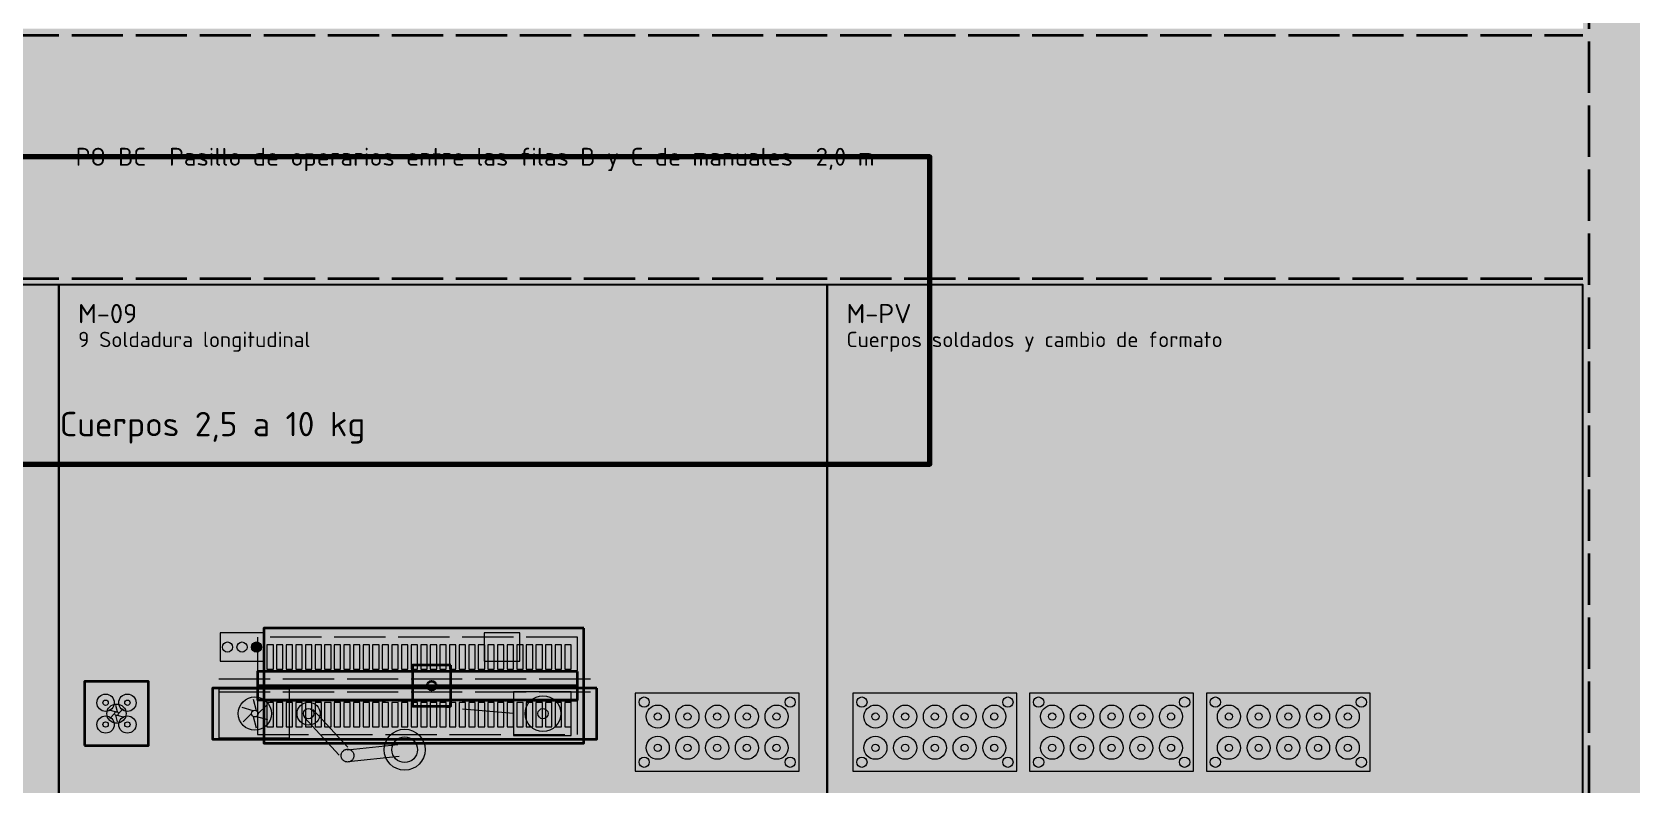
# Model space of a CAD drawing. Header units: millimetres. Extents: x 0 to 1189, y 0 to 841.
# Drawn here: x 348.9 to 473.8, y 511 to 569.8 of the extents above; entities that cross this region are included whole.
import ezdxf
from ezdxf.enums import TextEntityAlignment as Align

# ---------------------------------------------------------------- set-up
doc = ezdxf.new("R2010")
doc.units = ezdxf.units.MM
doc.linetypes.add('IRAM-E-TRAZOS', pattern=[5, 4, -1])
doc.layers.add('A-EQUIPO', color=30, linetype='CONTINUOUS', lineweight=35, true_color=0xe67800)
doc.layers.add('A-PASILLO', color=2, linetype='IRAM-E-TRAZOS', lineweight=35, true_color=0xd7a500)
for name, color, linetype, lineweight in [('A-EQUIPO-FINO', 8, 'CONTINUOUS', 13), ('A-EQUIPO-OCULTO', 8, 'IRAM-E-TRAZOS', 13), ('A-EQUIPO-RELLENO', 9, 'CONTINUOUS', 13), ('A-RELLENO', 9, 'CONTINUOUS', 13), ('A-SECTOR', 1, 'CONTINUOUS', 25), ('A-SECTOR-TXT', 1, 'CONTINUOUS', 25), ('A-TEXTO', 7, 'CONTINUOUS', 18), ('F-SE', 30, 'CONTINUOUS', 70)]:
    doc.layers.add(name, color=color, linetype=linetype, lineweight=lineweight)
doc.styles.add('ISO3098', font='isocpeur.ttf')

msp = doc.modelspace()

# ---------------------------------------------------------------- hatches: boundary and pattern name
at = {"layer": 'A-EQUIPO-RELLENO', "true_color": 0xeeeeee}
h = msp.add_hatch(color=7, dxfattribs=at)
h.dxf.hatch_style = 1
h.paths.add_polyline_path([(392, 523.18), (367, 523.18), (367, 514.18), (392, 514.18)])
at = {"layer": 'A-EQUIPO-RELLENO', "true_color": 0xcdd0d4}
h = msp.add_hatch(color=7, dxfattribs=at)
h.dxf.hatch_style = 1
h.paths.add_polyline_path([(367, 522.8), (363.6, 522.8), (363.6, 520.6), (367, 520.6)])
at = {"layer": 'A-EQUIPO-RELLENO', "true_color": 0xdc2828}
h = msp.add_hatch(color=7, dxfattribs=at)
h.dxf.hatch_style = 1
h.paths.add_polyline_path([(366.04, 521.7), (366.05, 521.6), (366.09, 521.5), (366.15, 521.42), (366.24, 521.36), (366.33, 521.32), (366.43, 521.3), (366.54, 521.32), (366.63, 521.36), (366.71, 521.42), (366.78, 521.5), (366.82, 521.6), (366.83, 521.7), (366.82, 521.8), (366.78, 521.9), (366.71, 521.98), (366.63, 522.04), (366.54, 522.08), (366.43, 522.1), (366.33, 522.08), (366.24, 522.04), (366.15, 521.98), (366.09, 521.9), (366.05, 521.8)])
at = {"layer": 'A-EQUIPO-RELLENO', "true_color": 0xcdd0d4}
h = msp.add_hatch(color=7, dxfattribs=at)
h.dxf.hatch_style = 1
h.paths.add_polyline_path([(387, 522.8), (384.2, 522.8), (384.2, 520.6), (387, 520.6)])
at = {"layer": 'A-EQUIPO-RELLENO', "true_color": 0xe2e7ee}
h = msp.add_hatch(color=7, dxfattribs=at)
h.dxf.hatch_style = 1
h.paths.add_polyline_path([(391.5, 519.78), (366.5, 519.78), (366.5, 517.58), (391.5, 517.58)])
at = {"layer": 'A-EQUIPO-RELLENO', "true_color": 0xcdd0d4}
h = msp.add_hatch(color=7, dxfattribs=at)
h.dxf.hatch_style = 1
h.paths.add_polyline_path([(381.6, 520.28), (378.6, 520.28), (378.6, 517.08), (381.6, 517.08)])
at = {"layer": 'A-EQUIPO-RELLENO', "true_color": 0xe6e6dc}
h = msp.add_hatch(color=7, dxfattribs=at)
h.dxf.hatch_style = 1
h.paths.add_polyline_path([(353, 514), (358, 514), (358, 519), (353, 519)])
at = {"layer": 'A-EQUIPO-RELLENO', "true_color": 0xcdd0d4}
h = msp.add_hatch(color=7, dxfattribs=at)
h.dxf.hatch_style = 1
h.paths.add_polyline_path([(393, 518.5), (363, 518.5), (363, 514.5), (393, 514.5)])
h = msp.add_hatch(color=7, dxfattribs=at)
h.dxf.hatch_style = 1
h.paths.add_polyline_path([(369, 518.4), (363.5, 518.4), (363.5, 514.6), (369, 514.6)])
at = {"layer": 'A-EQUIPO-RELLENO', "true_color": 0xe6a06e}
h = msp.add_hatch(color=7, dxfattribs=at)
h.dxf.hatch_style = 1
h.paths.add_polyline_path([(391.5, 518.93), (366.5, 518.93), (366.5, 518.43), (391.5, 518.43)])
at = {"layer": 'A-EQUIPO-RELLENO', "true_color": 0xeeeeee}
h = msp.add_hatch(color=7, dxfattribs=at)
h.dxf.hatch_style = 1
h.paths.add_polyline_path([(391, 518.2), (386.5, 518.2), (386.5, 514.8), (391, 514.8)])
h = msp.add_hatch(color=7, dxfattribs=at)
h.dxf.hatch_style = 1
h.paths.add_polyline_path([(396, 512), (408.8, 512), (408.8, 518.1), (396, 518.1)])
h = msp.add_hatch(color=7, dxfattribs=at)
h.dxf.hatch_style = 1
h.paths.add_polyline_path([(413, 512), (425.8, 512), (425.8, 518.1), (413, 518.1)])
h = msp.add_hatch(color=7, dxfattribs=at)
h.dxf.hatch_style = 1
h.paths.add_polyline_path([(426.8, 512), (439.6, 512), (439.6, 518.1), (426.8, 518.1)])
h = msp.add_hatch(color=7, dxfattribs=at)
h.dxf.hatch_style = 1
h.paths.add_polyline_path([(440.6, 512), (453.4, 512), (453.4, 518.1), (440.6, 518.1)])
at = {"layer": 'A-RELLENO', "true_color": 0xf6f6f6}
h = msp.add_hatch(color=7, dxfattribs=at)
h.dxf.hatch_style = 1
h.paths.add_polyline_path([(470, 510), (485, 510), (485, 670), (470, 670)])
h = msp.add_hatch(color=7, dxfattribs=at)
h.dxf.hatch_style = 1
h.paths.add_polyline_path([(297, 550), (470, 550), (470, 570), (297, 570)])
at = {"layer": 'A-RELLENO', "true_color": 0xfde4c8}
h = msp.add_hatch(color=7, dxfattribs=at)
h.dxf.hatch_style = 1
h.paths.add_polyline_path([(297, 510), (351, 510), (351, 550), (297, 550)])
h = msp.add_hatch(color=7, dxfattribs=at)
h.dxf.hatch_style = 1
h.paths.add_polyline_path([(351, 510), (411, 510), (411, 550), (351, 550)])
h = msp.add_hatch(color=7, dxfattribs=at)
h.dxf.hatch_style = 1
h.paths.add_polyline_path([(411, 510), (470, 510), (470, 550), (411, 550)])
at = {"layer": 'F-SE', "true_color": 0xeb7800}
h = msp.add_hatch(color=7, dxfattribs=at)
h.dxf.hatch_style = 1
h.paths.add_polyline_path([(350.4, 560), (353.6, 559.2), (353.6, 560.8)])
h = msp.add_hatch(color=7, dxfattribs=at)
h.dxf.hatch_style = 1
h.paths.add_polyline_path([(385.4, 560), (388.6, 559.2), (388.6, 560.8)])
h = msp.add_hatch(color=7, dxfattribs=at)
h.dxf.hatch_style = 1
h.paths.add_polyline_path([(371.6, 536), (368.4, 536.8), (368.4, 535.2)])
h = msp.add_hatch(color=7, dxfattribs=at)
h.dxf.hatch_style = 1
h.paths.add_polyline_path([(406.6, 536), (403.4, 536.8), (403.4, 535.2)])

# ---------------------------------------------------------------- linework, layer by layer
at = {"layer": 'A-EQUIPO'}
msp.add_line((391.5, 518.68), (366.5, 518.68), dxfattribs=at)
for points in [[(392, 523.18), (367, 523.18), (367, 514.18), (392, 514.18)], [(391.5, 519.78), (366.5, 519.78), (366.5, 517.58), (391.5, 517.58)], [(381.6, 520.28), (378.6, 520.28), (378.6, 517.08), (381.6, 517.08)], [(353, 514), (358, 514), (358, 519), (353, 519)], [(393, 518.5), (363, 518.5), (363, 514.5), (393, 514.5)]]:
    msp.add_lwpolyline(points, close=True, dxfattribs=at)
msp.add_circle((380.1, 518.68), 0.35, dxfattribs=at)
at = {"layer": 'A-EQUIPO-FINO'}
msp.add_line((380.8, 518.68), (379.4, 518.68), dxfattribs=at)
for points in [[(367, 522.8), (363.6, 522.8), (363.6, 520.6), (367, 520.6)], [(387, 522.8), (384.2, 522.8), (384.2, 520.6), (387, 520.6)], [(367.75, 521.88), (367.25, 521.88), (367.25, 519.98), (367.75, 519.98)], [(368.5, 521.88), (368, 521.88), (368, 519.98), (368.5, 519.98)], [(369.25, 521.88), (368.75, 521.88), (368.75, 519.98), (369.25, 519.98)], [(370, 521.88), (369.5, 521.88), (369.5, 519.98), (370, 519.98)], [(370.75, 521.88), (370.25, 521.88), (370.25, 519.98), (370.75, 519.98)], [(371.5, 521.88), (371, 521.88), (371, 519.98), (371.5, 519.98)], [(372.25, 521.88), (371.75, 521.88), (371.75, 519.98), (372.25, 519.98)], [(373, 521.88), (372.5, 521.88), (372.5, 519.98), (373, 519.98)], [(373.75, 521.88), (373.25, 521.88), (373.25, 519.98), (373.75, 519.98)], [(374.5, 521.88), (374, 521.88), (374, 519.98), (374.5, 519.98)], [(375.25, 521.88), (374.75, 521.88), (374.75, 519.98), (375.25, 519.98)], [(376, 521.88), (375.5, 521.88), (375.5, 519.98), (376, 519.98)], [(376.75, 521.88), (376.25, 521.88), (376.25, 519.98), (376.75, 519.98)], [(377.5, 521.88), (377, 521.88), (377, 519.98), (377.5, 519.98)], [(378.25, 521.88), (377.75, 521.88), (377.75, 519.98), (378.25, 519.98)], [(379, 521.88), (378.5, 521.88), (378.5, 519.98), (379, 519.98)], [(379.75, 521.88), (379.25, 521.88), (379.25, 519.98), (379.75, 519.98)], [(380.5, 521.88), (380, 521.88), (380, 519.98), (380.5, 519.98)], [(381.25, 521.88), (380.75, 521.88), (380.75, 519.98), (381.25, 519.98)], [(382, 521.88), (381.5, 521.88), (381.5, 519.98), (382, 519.98)], [(382.75, 521.88), (382.25, 521.88), (382.25, 519.98), (382.75, 519.98)], [(383.5, 521.88), (383, 521.88), (383, 519.98), (383.5, 519.98)], [(384.25, 521.88), (383.75, 521.88), (383.75, 519.98), (384.25, 519.98)], [(385, 521.88), (384.5, 521.88), (384.5, 519.98), (385, 519.98)], [(385.75, 521.88), (385.25, 521.88), (385.25, 519.98), (385.75, 519.98)], [(386.5, 521.88), (386, 521.88), (386, 519.98), (386.5, 519.98)], [(387.25, 521.88), (386.75, 521.88), (386.75, 519.98), (387.25, 519.98)], [(388, 521.88), (387.5, 521.88), (387.5, 519.98), (388, 519.98)], [(388.75, 521.88), (388.25, 521.88), (388.25, 519.98), (388.75, 519.98)], [(389.5, 521.88), (389, 521.88), (389, 519.98), (389.5, 519.98)], [(390.25, 521.88), (389.75, 521.88), (389.75, 519.98), (390.25, 519.98)], [(391, 521.88), (390.5, 521.88), (390.5, 519.98), (391, 519.98)], [(369, 518.4), (363.5, 518.4), (363.5, 514.6), (369, 514.6)], [(391, 518.2), (386.5, 518.2), (386.5, 514.8), (391, 514.8)], [(367.75, 517.38), (367.25, 517.38), (367.25, 515.48), (367.75, 515.48)], [(368.5, 517.38), (368, 517.38), (368, 515.48), (368.5, 515.48)], [(369.25, 517.38), (368.75, 517.38), (368.75, 515.48), (369.25, 515.48)], [(370, 517.38), (369.5, 517.38), (369.5, 515.48), (370, 515.48)], [(370.75, 517.38), (370.25, 517.38), (370.25, 515.48), (370.75, 515.48)], [(371.5, 517.38), (371, 517.38), (371, 515.48), (371.5, 515.48)], [(372.25, 517.38), (371.75, 517.38), (371.75, 515.48), (372.25, 515.48)], [(373, 517.38), (372.5, 517.38), (372.5, 515.48), (373, 515.48)], [(373.75, 517.38), (373.25, 517.38), (373.25, 515.48), (373.75, 515.48)], [(374.5, 517.38), (374, 517.38), (374, 515.48), (374.5, 515.48)], [(375.25, 517.38), (374.75, 517.38), (374.75, 515.48), (375.25, 515.48)], [(376, 517.38), (375.5, 517.38), (375.5, 515.48), (376, 515.48)], [(376.75, 517.38), (376.25, 517.38), (376.25, 515.48), (376.75, 515.48)], [(377.5, 517.38), (377, 517.38), (377, 515.48), (377.5, 515.48)], [(378.25, 517.38), (377.75, 517.38), (377.75, 515.48), (378.25, 515.48)], [(379, 517.38), (378.5, 517.38), (378.5, 515.48), (379, 515.48)], [(379.75, 517.38), (379.25, 517.38), (379.25, 515.48), (379.75, 515.48)], [(380.5, 517.38), (380, 517.38), (380, 515.48), (380.5, 515.48)], [(381.25, 517.38), (380.75, 517.38), (380.75, 515.48), (381.25, 515.48)], [(382, 517.38), (381.5, 517.38), (381.5, 515.48), (382, 515.48)], [(382.75, 517.38), (382.25, 517.38), (382.25, 515.48), (382.75, 515.48)], [(383.5, 517.38), (383, 517.38), (383, 515.48), (383.5, 515.48)], [(384.25, 517.38), (383.75, 517.38), (383.75, 515.48), (384.25, 515.48)], [(385, 517.38), (384.5, 517.38), (384.5, 515.48), (385, 515.48)], [(385.75, 517.38), (385.25, 517.38), (385.25, 515.48), (385.75, 515.48)], [(386.5, 517.38), (386, 517.38), (386, 515.48), (386.5, 515.48)], [(387.25, 517.38), (386.75, 517.38), (386.75, 515.48), (387.25, 515.48)], [(388, 517.38), (387.5, 517.38), (387.5, 515.48), (388, 515.48)], [(388.75, 517.38), (388.25, 517.38), (388.25, 515.48), (388.75, 515.48)], [(389.5, 517.38), (389, 517.38), (389, 515.48), (389.5, 515.48)], [(390.25, 517.38), (389.75, 517.38), (389.75, 515.48), (390.25, 515.48)], [(391, 517.38), (390.5, 517.38), (390.5, 515.48), (391, 515.48)], [(396, 512), (408.8, 512), (408.8, 518.1), (396, 518.1)], [(413, 512), (425.8, 512), (425.8, 518.1), (413, 518.1)], [(426.8, 512), (439.6, 512), (439.6, 518.1), (426.8, 518.1)], [(440.6, 512), (453.4, 512), (453.4, 518.1), (440.6, 518.1)]]:
    msp.add_lwpolyline(points, close=True, dxfattribs=at)
for points in [[(355.58, 516.63), (355.44, 517.14)], [(366.17, 516.73), (365.3, 516.97)], [(366.43, 516.73), (366.2, 517.6)], [(366.56, 516.5), (367.21, 517.13)], [(355.43, 516.63), (354.92, 516.77)], [(355.35, 516.5), (354.98, 516.13)], [(355.43, 516.37), (355.56, 515.86)], [(355.58, 516.37), (356.08, 516.23)], [(355.65, 516.5), (356.02, 516.87)], [(366.04, 516.5), (365.39, 515.87)], [(366.17, 516.27), (366.4, 515.4)], [(366.43, 516.27), (367.3, 516.03)]]:
    msp.add_lwpolyline(points, dxfattribs=at)
for centre, radius in [((364.17, 521.7), 0.396), ((365.3, 521.7), 0.396), ((366.43, 521.7), 0.396), ((354.65, 517.35), 0.675), ((354.65, 517.35), 0.21), ((355.5, 516.5), 0.75), ((356.35, 517.35), 0.675), ((356.35, 517.35), 0.21), ((366.3, 516.5), 1.3), ((370.5, 516.5), 0.9), ((388.8, 516.5), 1.4), ((396.7, 517.4), 0.4), ((397.76, 516.27), 0.9), ((400.08, 516.27), 0.9), ((402.4, 516.27), 0.9), ((404.72, 516.27), 0.9), ((407.04, 516.27), 0.9), ((408.1, 517.4), 0.4), ((413.7, 517.4), 0.4), ((414.76, 516.27), 0.9), ((417.08, 516.27), 0.9), ((419.4, 516.27), 0.9), ((421.72, 516.27), 0.9), ((424.04, 516.27), 0.9), ((425.1, 517.4), 0.4), ((427.5, 517.4), 0.4), ((428.56, 516.27), 0.9), ((430.88, 516.27), 0.9), ((433.2, 516.27), 0.9), ((435.52, 516.27), 0.9), ((437.84, 516.27), 0.9), ((438.9, 517.4), 0.4), ((441.3, 517.4), 0.4), ((442.36, 516.27), 0.9), ((444.68, 516.27), 0.9), ((447, 516.27), 0.9), ((449.32, 516.27), 0.9), ((451.64, 516.27), 0.9), ((452.7, 517.4), 0.4), ((354.65, 515.65), 0.675), ((354.65, 515.65), 0.21), ((355.5, 516.5), 0.15), ((356.35, 515.65), 0.675), ((356.35, 515.65), 0.21), ((366.3, 516.5), 0.26), ((370.5, 516.5), 0.4), ((388.8, 516.5), 0.4), ((397.76, 516.27), 0.28), ((400.08, 516.27), 0.28), ((402.4, 516.27), 0.28), ((404.72, 516.27), 0.28), ((407.04, 516.27), 0.28), ((414.76, 516.27), 0.28), ((417.08, 516.27), 0.28), ((419.4, 516.27), 0.28), ((421.72, 516.27), 0.28), ((424.04, 516.27), 0.28), ((428.56, 516.27), 0.28), ((430.88, 516.27), 0.28), ((433.2, 516.27), 0.28), ((435.52, 516.27), 0.28), ((437.84, 516.27), 0.28), ((442.36, 516.27), 0.28), ((444.68, 516.27), 0.28), ((447, 516.27), 0.28), ((449.32, 516.27), 0.28), ((451.64, 516.27), 0.28), ((378, 513.68), 1.6), ((378, 513.68), 1), ((397.76, 513.83), 0.9), ((400.08, 513.83), 0.9), ((402.4, 513.83), 0.9), ((404.72, 513.83), 0.9), ((407.04, 513.83), 0.9), ((414.76, 513.83), 0.9), ((417.08, 513.83), 0.9), ((419.4, 513.83), 0.9), ((421.72, 513.83), 0.9), ((424.04, 513.83), 0.9), ((428.56, 513.83), 0.9), ((430.88, 513.83), 0.9), ((433.2, 513.83), 0.9), ((435.52, 513.83), 0.9), ((437.84, 513.83), 0.9), ((442.36, 513.83), 0.9), ((444.68, 513.83), 0.9), ((447, 513.83), 0.9), ((449.32, 513.83), 0.9), ((451.64, 513.83), 0.9), ((397.76, 513.83), 0.28), ((400.08, 513.83), 0.28), ((402.4, 513.83), 0.28), ((404.72, 513.83), 0.28), ((407.04, 513.83), 0.28), ((414.76, 513.83), 0.28), ((417.08, 513.83), 0.28), ((419.4, 513.83), 0.28), ((421.72, 513.83), 0.28), ((424.04, 513.83), 0.28), ((428.56, 513.83), 0.28), ((430.88, 513.83), 0.28), ((433.2, 513.83), 0.28), ((435.52, 513.83), 0.28), ((437.84, 513.83), 0.28), ((442.36, 513.83), 0.28), ((444.68, 513.83), 0.28), ((447, 513.83), 0.28), ((449.32, 513.83), 0.28), ((451.64, 513.83), 0.28), ((396.7, 512.7), 0.4), ((408.1, 512.7), 0.4), ((413.7, 512.7), 0.4), ((425.1, 512.7), 0.4), ((427.5, 512.7), 0.4), ((438.9, 512.7), 0.4), ((441.3, 512.7), 0.4), ((452.7, 512.7), 0.4)]:
    msp.add_circle(centre, radius, dxfattribs=at)
at = {"layer": 'A-EQUIPO-OCULTO'}
for p, q in [((392.5, 519.18), (363.5, 519.18)), ((392.5, 518.18), (363.5, 518.18)), ((386.5, 516.5), (380.1, 517.08)), ((370.17, 516.19), (373.21, 512.91)), ((370.83, 516.81), (373.88, 513.52)), ((373.5, 513.66), (377.95, 514.13)), ((373.59, 512.77), (378.05, 513.23))]:
    msp.add_line(p, q, dxfattribs=at)
for points in [[(391.5, 522.48), (366.5, 522.48), (366.5, 519.88), (391.5, 519.88)], [(391.5, 517.48), (366.5, 517.48), (366.5, 514.88), (391.5, 514.88)]]:
    msp.add_lwpolyline(points, close=True, dxfattribs=at)
msp.add_circle((373.54, 513.22), 0.5, dxfattribs=at)
at = {"layer": 'A-PASILLO'}
for p, q in [((470.5, 510), (470.5, 670)), ((297, 569.5), (470, 569.5)), ((297, 550.5), (470, 550.5))]:
    msp.add_line(p, q, dxfattribs=at)
at = {"layer": 'A-SECTOR'}
for points in [[(297, 510), (351, 510), (351, 550), (297, 550)], [(351, 510), (411, 510), (411, 550), (351, 550)], [(411, 510), (470, 510), (470, 550), (411, 550)]]:
    msp.add_lwpolyline(points, close=True, dxfattribs=at)
at = {"layer": 'F-SE'}
msp.add_lwpolyline([(307, 494), (307, 536), (419, 536), (419, 560), (338, 560), (338, 593)], dxfattribs=at)

# ---------------------------------------------------------------- texts
at = {"layer": 'A-SECTOR-TXT', "style": 'ISO3098'}
for s, height, p in [('M-09', 1.5, (352.5, 548.5)), ('M-PV', 1.5, (412.5, 548.5)), ('9 Soldadura longitudinal', 1.2, (352.5, 546.33)), ('Cuerpos soldados y cambio de formato', 1.2, (412.5, 546.33))]:
    msp.add_text(s, height=height, dxfattribs=at).set_placement(p, align=Align.TOP_LEFT)
at = {"layer": 'A-TEXTO', "style": 'ISO3098'}
msp.add_text('PO-BC  Pasillo de operarios entre las filas B y C de manuales  2,0 m', height=1.4, dxfattribs=at).set_placement((383.5, 560), align=Align.MIDDLE_CENTER)
at = {"layer": 'F-SE', "style": 'ISO3098'}
msp.add_text('Cuerpos 2,5 a 10 kg', height=1.9, dxfattribs=at).set_placement((363, 537.6), align=Align.BOTTOM_CENTER)

doc.saveas('drawing.dxf')
